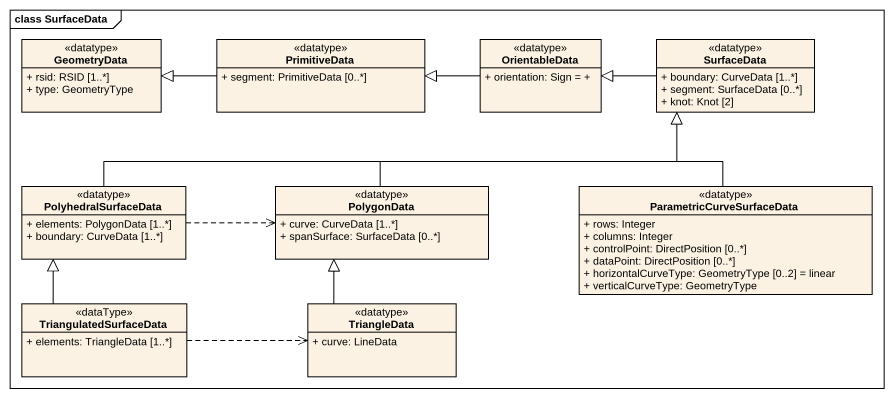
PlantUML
@startuml
mainframe class SurfaceData
hide circle
hide empty members
skinparam classAttributeIconSize 0
class GeometryData <<datatype>> {
  + rsid: RSID [1..*]
  + type: GeometryType
}
class PrimitiveData <<datatype>> {
  + segment: PrimitiveData [0..*]
}
class OrientableData <<datatype>> {
  + orientation: Sign = +
}
class SurfaceData <<datatype>> {
  + boundary: CurveData [1..*]
  + segment: SurfaceData [0..*]
  + knot: Knot [2]
}
class PolyhedralSurfaceData <<datatype>> {
  + elements: PolygonData [1..*]
  + boundary: CurveData [1..*]
}
class PolygonData <<datatype>> {
  + curve: CurveData [1..*]
  + spanSurface: SurfaceData [0..*]
}
class ParametricCurveSurfaceData <<datatype>> {
  + rows: Integer
  + columns: Integer
  + controlPoint: DirectPosition [0..*]
  + dataPoint: DirectPosition [0..*]
  + horizontalCurveType: GeometryType [0..2] = linear
  + verticalCurveType: GeometryType
}
class TriangulatedSurfaceData <<dataType>> {
  + elements: TriangleData [1..*]
}
class TriangleData <<datatype>> {
  + curve: LineData
}
PrimitiveData -left-|> GeometryData
OrientableData -left-|> PrimitiveData
SurfaceData -left-|> OrientableData
PolyhedralSurfaceData -right-|> SurfaceData
PolyhedralSurfaceData .right.> PolygonData
PolygonData -right-|> SurfaceData
ParametricCurveSurfaceData -up-|> SurfaceData
TriangulatedSurfaceData -up-|> PolyhedralSurfaceData
TriangulatedSurfaceData .right.> TriangleData
TriangleData -up-|> PolygonData
@enduml
